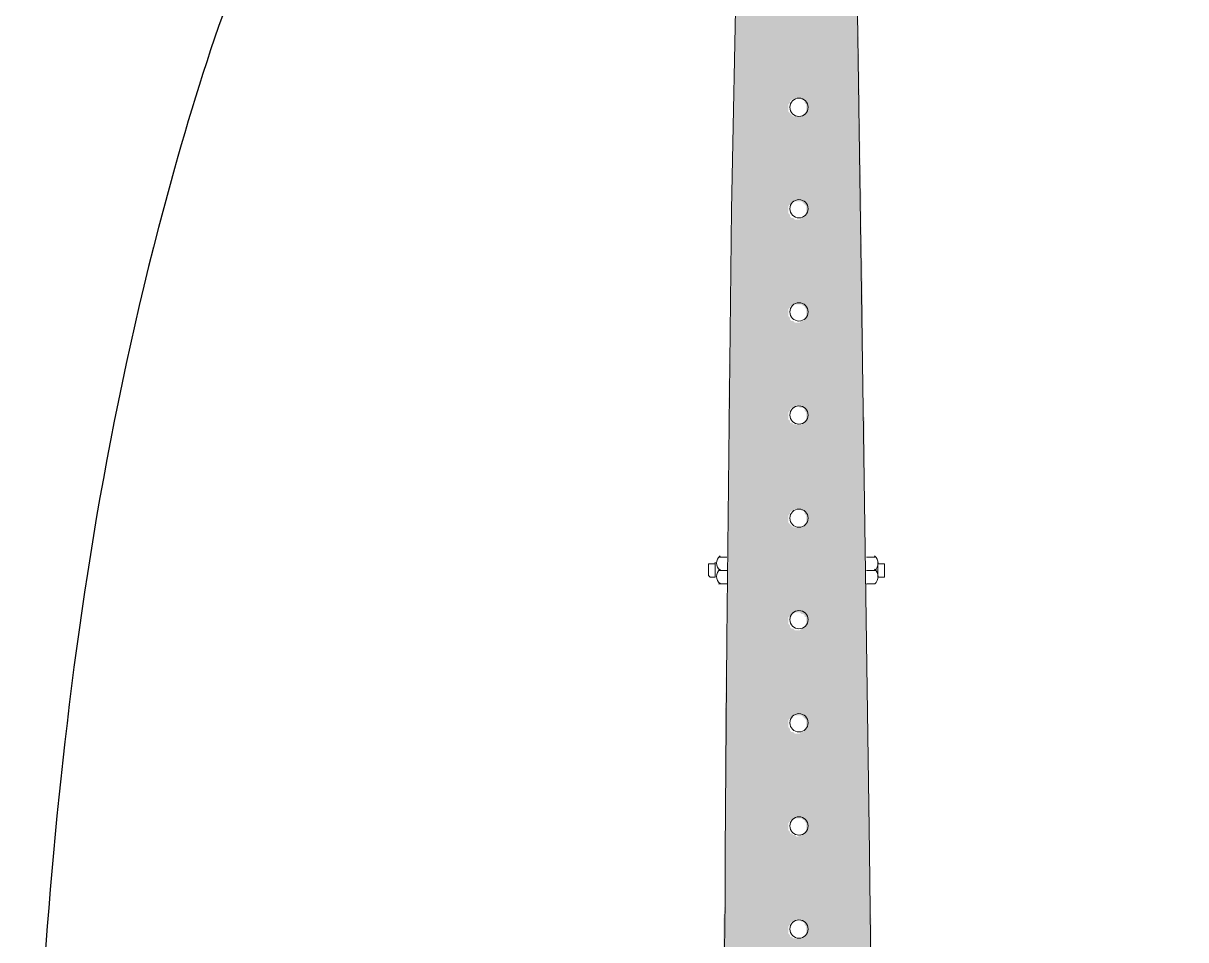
# Model space of a CAD drawing. Header units: millimetres. Extents: x 3949 to 6037, y -1956 to 1273.
# Drawn here: x 4929.85 to 4963.98, y -1450.6 to -1423.71 of the extents above; entities that cross this region are included whole.
import ezdxf

# ---------------------------------------------------------------- set-up
doc = ezdxf.new("R2010")
doc.units = ezdxf.units.MM
doc.layers.add('PADRÃO DE ENTRADA', color=7, linetype='Continuous', lineweight=0)

msp = doc.modelspace()

# ---------------------------------------------------------------- linework, layer by layer
at = {"layer": 'PADRÃO DE ENTRADA', "lineweight": 5}
for points in [[(4950.647, -1429.175), (4950.94, -1414.529), (4954.211, -1414.529), (4954.699, -1448.02)], [(4950.501, -1441.771), (4950.647, -1429.175)], [(4950.159, -1439.574), (4950.013, -1439.574), (4949.964, -1439.574), (4949.964, -1439.916), (4950.013, -1439.965), (4950.159, -1439.965), (4950.159, -1439.525)], [(4950.501, -1439.379), (4950.257, -1439.379)], [(4954.602, -1439.379), (4954.846, -1439.379)], [(4954.943, -1439.574), (4955.139, -1439.574), (4955.139, -1439.916), (4955.139, -1439.965), (4954.943, -1439.965), (4954.943, -1439.525)], [(4950.501, -1439.769), (4950.257, -1439.769)], [(4955.139, -1439.574), (4955.139, -1439.574)], [(4950.501, -1440.16), (4950.257, -1440.16)], [(4950.452, -1448.02), (4950.452, -1449.485), (4950.354, -1457.442), (4950.257, -1474.92)], [(4955.236, -1501.527), (4954.797, -1457.442), (4954.699, -1448.02), (4954.699, -1448.069)]]:
    msp.add_lwpolyline(points, dxfattribs=at)
for points in [[(4954.602, -1439.769), (4954.846, -1439.769, 0.47856), (4954.843, -1439.34)], [(4954.602, -1440.16), (4954.846, -1440.16, 0.47856), (4954.843, -1439.731)]]:
    msp.add_lwpolyline(points, format="xyb", dxfattribs=at)
at = {"layer": 'PADRÃO DE ENTRADA', "color": 7, "lineweight": 5}
msp.add_lwpolyline([(4950.501, -1441.771), (4950.452, -1448.02)], dxfattribs=at)
at = {"layer": 'PADRÃO DE ENTRADA', "lineweight": 5}
for centre in [(4952.624, -1426.173), (4952.624, -1429.151), (4952.624, -1432.178), (4952.624, -1435.205), (4952.624, -1438.231), (4952.624, -1441.209), (4952.624, -1444.236), (4952.624, -1447.263), (4952.624, -1450.29)]:
    msp.add_circle(centre, 0.268, dxfattribs=at)
for centre in [(4950.476, -1439.55), (4950.476, -1439.94)]:
    msp.add_arc(centre, 0.269, 128.8522, 231.1478, dxfattribs=at)
at = {"layer": 'PADRÃO DE ENTRADA', "lineweight": 30}
for points in [[(4982.307, -1424), (4980.084, -1423.512), (4978.843, -1420.239), (4977.676, -1410.321), (4977.165, -1409.883), (4972.86, -1409.154), (4956.004, -1408.862), (4948.479, -1409.717), (4946.015, -1410.394), (4934.291, -1427.966), (4929.85, -1463.008)], [(4982.307, -1424), (4979.097, -1433.889), (4976.473, -1446.653), (4961.315, -1452.556), (4946.104, -1454.344), (4935.032, -1456.803), (4929.85, -1463.008)]]:
    msp.add_spline(points, degree=3, dxfattribs=at)
at = {"layer": 'PADRÃO DE ENTRADA', "color": 8}
for points in [[(4950.745, -1423.414), (4954.406, -1425.904), (4950.696, -1425.904)], [(4954.358, -1423.414), (4950.745, -1423.414), (4954.406, -1425.904)], [(4952.502, -1425.904), (4952.502, -1425.904), (4950.696, -1425.904)], [(4952.502, -1425.904), (4950.696, -1425.904), (4952.551, -1425.904)], [(4952.502, -1425.904), (4950.696, -1425.904), (4952.454, -1425.953)], [(4950.696, -1425.904), (4952.454, -1425.953), (4950.696, -1425.953)], [(4952.6, -1425.904), (4954.406, -1425.904), (4952.649, -1425.904)], [(4954.406, -1425.904), (4952.649, -1425.904), (4954.406, -1425.953)], [(4952.649, -1425.904), (4954.406, -1425.953), (4952.698, -1425.953)], [(4952.405, -1425.953), (4952.405, -1425.953), (4950.696, -1425.953)], [(4952.405, -1425.953), (4950.696, -1425.953), (4952.454, -1425.953)], [(4952.405, -1425.953), (4950.696, -1425.953), (4952.356, -1426.002)], [(4950.696, -1425.953), (4952.356, -1426.002), (4950.696, -1426.002)], [(4952.356, -1426.002), (4950.696, -1426.002), (4952.356, -1426.051)], [(4950.696, -1426.002), (4952.356, -1426.051), (4950.696, -1426.051)], [(4952.356, -1426.051), (4950.696, -1426.051), (4952.307, -1426.1)], [(4950.696, -1426.051), (4952.307, -1426.1), (4950.696, -1426.1)], [(4952.307, -1426.1), (4950.696, -1426.1), (4952.307, -1426.148)], [(4950.696, -1426.1), (4952.307, -1426.148), (4950.696, -1426.148)], [(4952.307, -1426.148), (4950.696, -1426.148), (4952.307, -1426.197)], [(4950.696, -1426.148), (4952.307, -1426.197), (4950.696, -1426.197)], [(4952.307, -1426.197), (4950.696, -1426.197), (4952.307, -1426.246)], [(4950.696, -1426.197), (4952.307, -1426.246), (4950.696, -1426.246)], [(4952.307, -1426.246), (4950.696, -1426.246), (4952.307, -1426.295)], [(4950.696, -1426.246), (4952.307, -1426.295), (4950.696, -1426.295)], [(4952.698, -1425.953), (4954.406, -1425.953), (4952.747, -1425.953)], [(4954.406, -1425.953), (4952.747, -1425.953), (4954.406, -1426.002)], [(4952.747, -1425.953), (4954.406, -1426.002), (4952.795, -1426.002)], [(4954.406, -1426.002), (4952.795, -1426.002), (4954.406, -1426.051)], [(4952.795, -1426.002), (4954.406, -1426.051), (4952.795, -1426.051)], [(4954.406, -1426.051), (4952.795, -1426.051), (4954.406, -1426.1)], [(4952.795, -1426.051), (4954.406, -1426.1), (4952.844, -1426.1)], [(4954.406, -1426.1), (4952.844, -1426.1), (4954.406, -1426.148)], [(4952.844, -1426.1), (4954.406, -1426.148), (4952.844, -1426.148)], [(4954.406, -1426.148), (4952.844, -1426.148), (4954.406, -1426.197)], [(4952.844, -1426.148), (4954.406, -1426.197), (4952.844, -1426.197)], [(4954.406, -1426.197), (4952.844, -1426.197), (4954.406, -1426.246)], [(4952.844, -1426.197), (4954.406, -1426.246), (4952.844, -1426.246)], [(4954.406, -1426.246), (4952.844, -1426.246), (4954.406, -1426.295)], [(4952.844, -1426.246), (4954.406, -1426.295), (4952.844, -1426.295)], [(4950.696, -1426.441), (4954.455, -1428.931), (4950.647, -1428.931)], [(4952.307, -1426.295), (4950.696, -1426.295), (4952.356, -1426.344)], [(4950.696, -1426.295), (4952.356, -1426.344), (4950.696, -1426.344)], [(4950.696, -1426.344), (4952.356, -1426.344), (4952.356, -1426.344)], [(4952.356, -1426.344), (4952.356, -1426.344), (4950.696, -1426.344)], [(4952.356, -1426.344), (4950.696, -1426.344), (4952.405, -1426.392)], [(4950.696, -1426.344), (4952.405, -1426.392), (4950.696, -1426.392)], [(4952.405, -1426.392), (4950.696, -1426.392), (4952.454, -1426.441)], [(4950.696, -1426.392), (4952.454, -1426.441), (4950.696, -1426.441)], [(4952.502, -1426.441), (4952.502, -1426.441), (4950.696, -1426.441)], [(4952.502, -1426.441), (4950.696, -1426.441), (4952.454, -1426.441)], [(4952.551, -1426.441), (4952.551, -1426.441), (4950.696, -1426.441)], [(4952.551, -1426.441), (4950.696, -1426.441), (4952.502, -1426.441)], [(4954.406, -1426.441), (4950.696, -1426.441), (4954.455, -1428.931)], [(4952.649, -1426.441), (4954.406, -1426.441), (4952.6, -1426.441)], [(4952.698, -1426.441), (4954.406, -1426.441), (4952.649, -1426.441)], [(4952.747, -1426.392), (4954.406, -1426.441), (4952.698, -1426.441)], [(4952.795, -1426.344), (4954.406, -1426.392), (4952.747, -1426.392)], [(4954.406, -1426.392), (4952.747, -1426.392), (4954.406, -1426.441)], [(4952.844, -1426.295), (4954.406, -1426.344), (4952.795, -1426.344)], [(4952.795, -1426.344), (4954.406, -1426.344), (4954.406, -1426.344)], [(4954.406, -1426.344), (4954.406, -1426.344), (4952.795, -1426.344)], [(4954.406, -1426.344), (4952.795, -1426.344), (4954.406, -1426.392)], [(4954.406, -1426.295), (4952.844, -1426.295), (4954.406, -1426.344)], [(4952.502, -1428.931), (4952.502, -1428.931), (4950.647, -1428.931)], [(4952.502, -1428.931), (4950.647, -1428.931), (4952.551, -1428.931)], [(4952.454, -1428.931), (4952.454, -1428.931), (4950.647, -1428.931)], [(4952.454, -1428.931), (4950.647, -1428.931), (4952.502, -1428.931)], [(4952.454, -1428.931), (4950.647, -1428.931), (4952.405, -1428.98)], [(4950.647, -1428.931), (4952.405, -1428.98), (4950.647, -1428.98)], [(4952.6, -1428.931), (4954.455, -1428.931), (4952.649, -1428.931)], [(4952.649, -1428.931), (4954.455, -1428.931), (4952.698, -1428.931)], [(4954.455, -1428.931), (4952.698, -1428.931), (4954.455, -1428.98)], [(4952.698, -1428.931), (4954.455, -1428.98), (4952.747, -1428.98)], [(4952.405, -1428.98), (4950.647, -1428.98), (4952.356, -1429.029)], [(4950.647, -1428.98), (4952.356, -1429.029), (4950.647, -1429.029)], [(4950.647, -1429.029), (4952.356, -1429.029), (4952.356, -1429.029)], [(4952.356, -1429.029), (4952.356, -1429.029), (4950.647, -1429.029)], [(4952.356, -1429.029), (4950.647, -1429.029), (4952.307, -1429.078)], [(4950.647, -1429.029), (4952.307, -1429.078), (4950.647, -1429.078)], [(4952.307, -1429.078), (4950.647, -1429.078), (4952.307, -1429.126)], [(4950.647, -1429.078), (4952.307, -1429.126), (4950.647, -1429.126)], [(4952.307, -1429.126), (4950.647, -1429.126), (4952.307, -1429.175)], [(4950.647, -1429.126), (4952.307, -1429.175), (4950.647, -1429.175)], [(4952.307, -1429.175), (4950.647, -1429.175), (4952.307, -1429.224)], [(4950.647, -1429.175), (4952.307, -1429.224), (4950.647, -1429.224)], [(4952.307, -1429.224), (4950.647, -1429.224), (4952.307, -1429.273)], [(4950.647, -1429.224), (4952.307, -1429.273), (4950.647, -1429.273)], [(4952.307, -1429.273), (4950.647, -1429.273), (4952.356, -1429.322)], [(4950.647, -1429.273), (4952.356, -1429.322), (4950.647, -1429.322)], [(4954.455, -1428.98), (4952.747, -1428.98), (4954.455, -1429.029)], [(4952.747, -1428.98), (4954.455, -1429.029), (4952.795, -1429.029)], [(4952.795, -1429.029), (4954.455, -1429.029), (4954.455, -1429.029)], [(4954.455, -1429.029), (4954.455, -1429.029), (4952.795, -1429.029)], [(4954.455, -1429.029), (4952.795, -1429.029), (4954.455, -1429.078)], [(4952.795, -1429.029), (4954.455, -1429.078), (4952.844, -1429.078)], [(4952.844, -1429.273), (4954.455, -1429.322), (4952.795, -1429.322)], [(4954.455, -1429.078), (4952.844, -1429.078), (4954.455, -1429.126)], [(4952.844, -1429.078), (4954.455, -1429.126), (4952.844, -1429.126)], [(4954.455, -1429.126), (4952.844, -1429.126), (4954.455, -1429.175)], [(4952.844, -1429.126), (4954.455, -1429.175), (4952.844, -1429.175)], [(4954.455, -1429.175), (4952.844, -1429.175), (4954.455, -1429.224)], [(4952.844, -1429.175), (4954.455, -1429.224), (4952.844, -1429.224)], [(4954.455, -1429.224), (4952.844, -1429.224), (4954.455, -1429.273)], [(4952.844, -1429.224), (4954.455, -1429.273), (4952.844, -1429.273)], [(4954.455, -1429.273), (4952.844, -1429.273), (4954.455, -1429.322)], [(4950.647, -1429.468), (4954.504, -1431.958), (4950.598, -1431.958)], [(4952.356, -1429.322), (4950.647, -1429.322), (4952.356, -1429.371)], [(4950.647, -1429.322), (4952.356, -1429.371), (4950.647, -1429.371)], [(4952.356, -1429.371), (4950.647, -1429.371), (4952.405, -1429.419)], [(4950.647, -1429.371), (4952.405, -1429.419), (4950.647, -1429.419)], [(4952.454, -1429.419), (4952.454, -1429.419), (4950.647, -1429.419)], [(4952.454, -1429.419), (4950.647, -1429.419), (4952.405, -1429.419)], [(4952.454, -1429.419), (4950.647, -1429.419), (4952.502, -1429.468)], [(4950.647, -1429.419), (4952.502, -1429.468), (4950.647, -1429.468)], [(4952.551, -1429.468), (4952.551, -1429.468), (4950.647, -1429.468)], [(4952.551, -1429.468), (4950.647, -1429.468), (4952.502, -1429.468)], [(4954.455, -1429.468), (4950.647, -1429.468), (4954.504, -1431.958)], [(4952.649, -1429.468), (4954.455, -1429.468), (4952.6, -1429.468)], [(4952.698, -1429.419), (4954.455, -1429.468), (4952.649, -1429.468)], [(4952.747, -1429.419), (4954.455, -1429.419), (4952.698, -1429.419)], [(4954.455, -1429.419), (4952.698, -1429.419), (4954.455, -1429.468)], [(4952.795, -1429.371), (4954.455, -1429.419), (4952.747, -1429.419)], [(4954.455, -1429.322), (4952.795, -1429.322), (4954.455, -1429.371)], [(4952.795, -1429.322), (4954.455, -1429.371), (4952.795, -1429.371)], [(4954.455, -1429.371), (4952.795, -1429.371), (4954.455, -1429.419)], [(4952.502, -1431.958), (4952.502, -1431.958), (4950.598, -1431.958)], [(4952.502, -1431.958), (4950.598, -1431.958), (4952.551, -1431.958)], [(4952.454, -1431.958), (4952.454, -1431.958), (4950.598, -1431.958)], [(4952.454, -1431.958), (4950.598, -1431.958), (4952.502, -1431.958)], [(4952.454, -1431.958), (4950.598, -1431.958), (4952.405, -1432.007)], [(4950.598, -1431.958), (4952.405, -1432.007), (4950.598, -1432.007)], [(4952.356, -1432.007), (4952.356, -1432.007), (4950.598, -1432.007)], [(4952.356, -1432.007), (4950.598, -1432.007), (4952.405, -1432.007)], [(4952.356, -1432.007), (4950.598, -1432.007), (4952.356, -1432.056)], [(4950.598, -1432.007), (4952.356, -1432.056), (4950.598, -1432.056)], [(4952.6, -1431.958), (4954.504, -1431.958), (4952.649, -1431.958)], [(4952.649, -1431.958), (4954.504, -1431.958), (4952.698, -1431.958)], [(4954.504, -1431.958), (4952.698, -1431.958), (4954.504, -1432.007)], [(4952.698, -1431.958), (4954.504, -1432.007), (4952.747, -1432.007)], [(4952.747, -1432.007), (4954.504, -1432.007), (4952.795, -1432.007)], [(4954.504, -1432.007), (4952.795, -1432.007), (4954.504, -1432.056)], [(4952.795, -1432.007), (4954.504, -1432.056), (4952.795, -1432.056)], [(4952.356, -1432.056), (4950.598, -1432.056), (4952.307, -1432.104)], [(4950.598, -1432.056), (4952.307, -1432.104), (4950.598, -1432.104)], [(4952.307, -1432.104), (4950.598, -1432.104), (4952.307, -1432.153)], [(4950.598, -1432.104), (4952.307, -1432.153), (4950.598, -1432.153)], [(4952.307, -1432.153), (4950.598, -1432.153), (4952.307, -1432.202)], [(4950.598, -1432.153), (4952.307, -1432.202), (4950.598, -1432.202)], [(4952.307, -1432.202), (4950.598, -1432.202), (4952.307, -1432.251)], [(4950.598, -1432.202), (4952.307, -1432.251), (4950.598, -1432.251)], [(4952.307, -1432.251), (4950.598, -1432.251), (4952.307, -1432.3)], [(4950.598, -1432.251), (4952.307, -1432.3), (4950.598, -1432.3)], [(4952.307, -1432.3), (4950.598, -1432.3), (4952.356, -1432.349)], [(4950.598, -1432.3), (4952.356, -1432.349), (4950.598, -1432.349)], [(4952.356, -1432.349), (4950.598, -1432.349), (4952.356, -1432.397)], [(4950.598, -1432.349), (4952.356, -1432.397), (4950.598, -1432.397)], [(4954.504, -1432.056), (4952.795, -1432.056), (4954.504, -1432.104)], [(4952.795, -1432.056), (4954.504, -1432.104), (4952.844, -1432.104)], [(4952.844, -1432.3), (4954.504, -1432.349), (4952.795, -1432.349)], [(4954.504, -1432.349), (4952.795, -1432.349), (4954.504, -1432.397)], [(4952.795, -1432.349), (4954.504, -1432.397), (4952.795, -1432.397)], [(4954.504, -1432.104), (4952.844, -1432.104), (4954.504, -1432.153)], [(4952.844, -1432.104), (4954.504, -1432.153), (4952.844, -1432.153)], [(4954.504, -1432.153), (4952.844, -1432.153), (4954.504, -1432.202)], [(4952.844, -1432.153), (4954.504, -1432.202), (4952.844, -1432.202)], [(4954.504, -1432.202), (4952.844, -1432.202), (4954.504, -1432.251)], [(4952.844, -1432.202), (4954.504, -1432.251), (4952.844, -1432.251)], [(4954.504, -1432.251), (4952.844, -1432.251), (4954.504, -1432.3)], [(4952.844, -1432.251), (4954.504, -1432.3), (4952.844, -1432.3)], [(4954.504, -1432.3), (4952.844, -1432.3), (4954.504, -1432.349)], [(4950.598, -1432.495), (4954.504, -1434.936), (4950.55, -1434.936)], [(4952.356, -1432.397), (4950.598, -1432.397), (4952.405, -1432.446)], [(4950.598, -1432.397), (4952.405, -1432.446), (4950.598, -1432.446)], [(4952.454, -1432.446), (4952.454, -1432.446), (4950.598, -1432.446)], [(4952.454, -1432.446), (4950.598, -1432.446), (4952.405, -1432.446)], [(4952.454, -1432.446), (4950.598, -1432.446), (4952.502, -1432.495)], [(4950.598, -1432.446), (4952.502, -1432.495), (4950.598, -1432.495)], [(4952.551, -1432.495), (4952.551, -1432.495), (4950.598, -1432.495)], [(4952.551, -1432.495), (4950.598, -1432.495), (4952.502, -1432.495)], [(4954.504, -1432.495), (4950.598, -1432.495), (4954.504, -1434.936)], [(4952.649, -1432.495), (4954.504, -1432.495), (4952.6, -1432.495)], [(4952.698, -1432.446), (4954.504, -1432.495), (4952.649, -1432.495)], [(4952.747, -1432.446), (4954.504, -1432.446), (4952.698, -1432.446)], [(4954.504, -1432.446), (4952.698, -1432.446), (4954.504, -1432.495)], [(4952.795, -1432.397), (4954.504, -1432.446), (4952.747, -1432.446)], [(4954.504, -1432.397), (4952.795, -1432.397), (4954.504, -1432.446)], [(4952.551, -1434.936), (4950.55, -1434.936), (4952.502, -1434.985)], [(4950.55, -1434.936), (4952.502, -1434.985), (4950.55, -1434.985)], [(4952.454, -1434.985), (4952.454, -1434.985), (4950.55, -1434.985)], [(4952.454, -1434.985), (4950.55, -1434.985), (4952.502, -1434.985)], [(4952.405, -1434.985), (4952.405, -1434.985), (4950.55, -1434.985)], [(4952.405, -1434.985), (4950.55, -1434.985), (4952.454, -1434.985)], [(4952.405, -1434.985), (4950.55, -1434.985), (4952.356, -1435.034)], [(4950.55, -1434.985), (4952.356, -1435.034), (4950.55, -1435.034)], [(4952.356, -1435.034), (4950.55, -1435.034), (4952.356, -1435.083)], [(4950.55, -1435.034), (4952.356, -1435.083), (4950.55, -1435.083)], [(4952.356, -1435.083), (4950.55, -1435.083), (4952.307, -1435.131)], [(4950.55, -1435.083), (4952.307, -1435.131), (4950.55, -1435.131)], [(4954.504, -1434.936), (4952.6, -1434.936), (4954.504, -1434.985)], [(4952.6, -1434.936), (4954.504, -1434.985), (4952.649, -1434.985)], [(4952.649, -1434.985), (4954.504, -1434.985), (4952.698, -1434.985)], [(4952.698, -1434.985), (4954.504, -1434.985), (4952.747, -1434.985)], [(4954.504, -1434.985), (4952.747, -1434.985), (4954.504, -1435.034)], [(4952.747, -1434.985), (4954.504, -1435.034), (4952.795, -1435.034)], [(4954.504, -1435.034), (4952.795, -1435.034), (4954.504, -1435.083)], [(4952.795, -1435.034), (4954.504, -1435.083), (4952.795, -1435.083)], [(4954.504, -1435.083), (4952.795, -1435.083), (4954.504, -1435.131)], [(4952.795, -1435.083), (4954.504, -1435.131), (4952.844, -1435.131)], [(4952.307, -1435.131), (4950.55, -1435.131), (4952.307, -1435.18)], [(4950.55, -1435.131), (4952.307, -1435.18), (4950.55, -1435.18)], [(4952.307, -1435.18), (4950.55, -1435.18), (4952.307, -1435.229)], [(4950.55, -1435.18), (4952.307, -1435.229), (4950.55, -1435.229)], [(4952.307, -1435.229), (4950.55, -1435.229), (4952.307, -1435.278)], [(4950.55, -1435.229), (4952.307, -1435.278), (4950.55, -1435.278)], [(4952.307, -1435.278), (4950.55, -1435.278), (4952.307, -1435.327)], [(4950.55, -1435.278), (4952.307, -1435.327), (4950.55, -1435.327)], [(4952.307, -1435.327), (4950.55, -1435.327), (4952.356, -1435.375)], [(4950.55, -1435.327), (4952.356, -1435.375), (4950.55, -1435.375)], [(4952.356, -1435.375), (4950.55, -1435.375), (4952.356, -1435.424)], [(4950.55, -1435.375), (4952.356, -1435.424), (4950.55, -1435.424)], [(4952.405, -1435.424), (4952.405, -1435.424), (4950.55, -1435.424)], [(4952.405, -1435.424), (4950.55, -1435.424), (4952.356, -1435.424)], [(4952.405, -1435.424), (4950.55, -1435.424), (4952.454, -1435.473)], [(4950.55, -1435.424), (4952.454, -1435.473), (4950.55, -1435.473)], [(4952.747, -1435.424), (4954.553, -1435.473), (4952.698, -1435.473)], [(4952.795, -1435.424), (4954.553, -1435.424), (4952.747, -1435.424)], [(4954.553, -1435.424), (4952.747, -1435.424), (4954.553, -1435.473)], [(4952.844, -1435.327), (4954.553, -1435.375), (4952.795, -1435.375)], [(4954.553, -1435.375), (4952.795, -1435.375), (4954.553, -1435.424)], [(4952.795, -1435.375), (4954.553, -1435.424), (4952.795, -1435.424)], [(4954.504, -1435.131), (4952.844, -1435.131), (4954.504, -1435.18)], [(4952.844, -1435.131), (4954.504, -1435.18), (4952.844, -1435.18)], [(4954.504, -1435.18), (4952.844, -1435.18), (4954.504, -1435.229)], [(4952.844, -1435.18), (4954.504, -1435.229), (4952.844, -1435.229)], [(4954.504, -1435.229), (4952.844, -1435.229), (4954.553, -1435.278)], [(4952.844, -1435.229), (4954.553, -1435.278), (4952.844, -1435.278)], [(4954.553, -1435.278), (4952.844, -1435.278), (4954.553, -1435.327)], [(4952.844, -1435.278), (4954.553, -1435.327), (4952.844, -1435.327)], [(4954.553, -1435.327), (4952.844, -1435.327), (4954.553, -1435.375)], [(4952.502, -1435.473), (4952.502, -1435.473), (4950.55, -1435.473)], [(4952.502, -1435.473), (4950.55, -1435.473), (4952.454, -1435.473)], [(4952.551, -1435.473), (4952.551, -1435.473), (4950.55, -1435.473)], [(4952.551, -1435.473), (4950.55, -1435.473), (4952.502, -1435.473)], [(4954.553, -1435.473), (4950.55, -1435.473), (4954.553, -1437.963)], [(4950.55, -1435.473), (4954.553, -1437.963), (4950.55, -1437.963)], [(4952.649, -1435.473), (4954.553, -1435.473), (4952.6, -1435.473)], [(4952.698, -1435.473), (4954.553, -1435.473), (4952.649, -1435.473)], [(4952.502, -1437.963), (4952.502, -1437.963), (4950.55, -1437.963)], [(4952.502, -1437.963), (4950.55, -1437.963), (4952.551, -1437.963)], [(4952.502, -1437.963), (4950.55, -1437.963), (4952.454, -1438.012)], [(4950.55, -1437.963), (4952.454, -1438.012), (4950.55, -1438.012)], [(4952.405, -1438.012), (4952.405, -1438.012), (4950.55, -1438.012)], [(4952.405, -1438.012), (4950.55, -1438.012), (4952.454, -1438.012)], [(4952.405, -1438.012), (4950.55, -1438.012), (4952.356, -1438.061)], [(4950.55, -1438.012), (4952.356, -1438.061), (4950.55, -1438.061)], [(4952.356, -1438.061), (4950.55, -1438.061), (4952.356, -1438.109)], [(4950.55, -1438.061), (4952.356, -1438.109), (4950.55, -1438.109)], [(4952.356, -1438.109), (4950.55, -1438.109), (4952.307, -1438.158)], [(4950.55, -1438.109), (4952.307, -1438.158), (4950.55, -1438.158)], [(4952.307, -1438.158), (4950.55, -1438.158), (4952.307, -1438.207)], [(4950.55, -1438.158), (4952.307, -1438.207), (4950.55, -1438.207)], [(4952.6, -1437.963), (4954.553, -1437.963), (4952.649, -1437.963)], [(4954.553, -1437.963), (4952.649, -1437.963), (4954.553, -1438.012)], [(4952.649, -1437.963), (4954.553, -1438.012), (4952.698, -1438.012)], [(4952.698, -1438.012), (4954.553, -1438.012), (4952.747, -1438.012)], [(4954.553, -1438.012), (4952.747, -1438.012), (4954.553, -1438.061)], [(4952.747, -1438.012), (4954.553, -1438.061), (4952.795, -1438.061)], [(4954.553, -1438.061), (4952.795, -1438.061), (4954.553, -1438.109)], [(4952.795, -1438.061), (4954.553, -1438.109), (4952.795, -1438.109)], [(4954.553, -1438.109), (4952.795, -1438.109), (4954.553, -1438.158)], [(4952.795, -1438.109), (4954.553, -1438.158), (4952.844, -1438.158)], [(4954.553, -1438.158), (4952.844, -1438.158), (4954.553, -1438.207)], [(4952.844, -1438.158), (4954.553, -1438.207), (4952.844, -1438.207)], [(4950.55, -1438.5), (4954.602, -1440.99), (4950.501, -1440.99)], [(4952.307, -1438.207), (4950.55, -1438.207), (4952.307, -1438.256)], [(4950.55, -1438.207), (4952.307, -1438.256), (4950.55, -1438.256)], [(4952.307, -1438.256), (4950.55, -1438.256), (4952.307, -1438.305)], [(4950.55, -1438.256), (4952.307, -1438.305), (4950.55, -1438.305)], [(4952.307, -1438.305), (4950.55, -1438.305), (4952.307, -1438.354)], [(4950.55, -1438.305), (4952.307, -1438.354), (4950.55, -1438.354)], [(4952.307, -1438.354), (4950.55, -1438.354), (4952.356, -1438.402)], [(4950.55, -1438.354), (4952.356, -1438.402), (4950.55, -1438.402)], [(4950.55, -1438.402), (4952.356, -1438.402), (4952.356, -1438.402)], [(4952.356, -1438.402), (4952.356, -1438.402), (4950.55, -1438.402)], [(4952.356, -1438.402), (4950.55, -1438.402), (4952.405, -1438.451)], [(4950.55, -1438.402), (4952.405, -1438.451), (4950.55, -1438.451)], [(4952.405, -1438.451), (4950.55, -1438.451), (4952.454, -1438.5)], [(4950.55, -1438.451), (4952.454, -1438.5), (4950.55, -1438.5)], [(4952.502, -1438.5), (4952.502, -1438.5), (4950.55, -1438.5)], [(4952.502, -1438.5), (4950.55, -1438.5), (4952.454, -1438.5)], [(4952.551, -1438.5), (4952.551, -1438.5), (4950.55, -1438.5)], [(4952.551, -1438.5), (4950.55, -1438.5), (4952.502, -1438.5)], [(4954.553, -1438.5), (4950.55, -1438.5), (4954.602, -1440.99)], [(4952.649, -1438.5), (4954.553, -1438.5), (4952.6, -1438.5)], [(4952.698, -1438.5), (4954.553, -1438.5), (4952.649, -1438.5)], [(4952.747, -1438.451), (4954.553, -1438.5), (4952.698, -1438.5)], [(4952.795, -1438.402), (4954.553, -1438.451), (4952.747, -1438.451)], [(4954.553, -1438.451), (4952.747, -1438.451), (4954.553, -1438.5)], [(4952.844, -1438.354), (4954.553, -1438.402), (4952.795, -1438.402)], [(4952.795, -1438.402), (4954.553, -1438.402), (4954.553, -1438.402)], [(4954.553, -1438.402), (4954.553, -1438.402), (4952.795, -1438.402)], [(4954.553, -1438.402), (4952.795, -1438.402), (4954.553, -1438.451)], [(4954.553, -1438.207), (4952.844, -1438.207), (4954.553, -1438.256)], [(4952.844, -1438.207), (4954.553, -1438.256), (4952.844, -1438.256)], [(4954.553, -1438.256), (4952.844, -1438.256), (4954.553, -1438.305)], [(4952.844, -1438.256), (4954.553, -1438.305), (4952.844, -1438.305)], [(4954.553, -1438.305), (4952.844, -1438.305), (4954.553, -1438.354)], [(4952.844, -1438.305), (4954.553, -1438.354), (4952.844, -1438.354)], [(4954.553, -1438.354), (4952.844, -1438.354), (4954.553, -1438.402)], [(4952.502, -1440.99), (4952.502, -1440.99), (4950.501, -1440.99)], [(4952.502, -1440.99), (4950.501, -1440.99), (4952.551, -1440.99)], [(4952.502, -1440.99), (4950.501, -1440.99), (4952.454, -1441.039)], [(4950.501, -1440.99), (4952.454, -1441.039), (4950.501, -1441.039)], [(4952.405, -1441.039), (4952.405, -1441.039), (4950.501, -1441.039)], [(4952.405, -1441.039), (4950.501, -1441.039), (4952.454, -1441.039)], [(4952.405, -1441.039), (4950.501, -1441.039), (4952.356, -1441.087)], [(4950.501, -1441.039), (4952.356, -1441.087), (4950.501, -1441.087)], [(4952.356, -1441.087), (4950.501, -1441.087), (4952.356, -1441.136)], [(4950.501, -1441.087), (4952.356, -1441.136), (4950.501, -1441.136)], [(4952.307, -1441.136), (4952.307, -1441.136), (4950.501, -1441.136)], [(4952.307, -1441.136), (4950.501, -1441.136), (4952.356, -1441.136)], [(4952.307, -1441.136), (4950.501, -1441.136), (4952.307, -1441.185)], [(4950.501, -1441.136), (4952.307, -1441.185), (4950.501, -1441.185)], [(4952.307, -1441.185), (4950.501, -1441.185), (4952.307, -1441.234)], [(4950.501, -1441.185), (4952.307, -1441.234), (4950.501, -1441.234)], [(4952.307, -1441.234), (4950.501, -1441.234), (4952.307, -1441.332)], [(4950.501, -1441.234), (4952.307, -1441.332), (4950.501, -1441.332)], [(4952.6, -1440.99), (4954.602, -1440.99), (4952.649, -1440.99)], [(4954.602, -1440.99), (4952.649, -1440.99), (4954.602, -1441.039)], [(4952.649, -1440.99), (4954.602, -1441.039), (4952.698, -1441.039)], [(4952.698, -1441.039), (4954.602, -1441.039), (4952.747, -1441.039)], [(4954.602, -1441.039), (4952.747, -1441.039), (4954.602, -1441.087)], [(4952.747, -1441.039), (4954.602, -1441.087), (4952.795, -1441.087)], [(4954.602, -1441.087), (4952.795, -1441.087), (4954.602, -1441.136)], [(4952.795, -1441.087), (4954.602, -1441.136), (4952.795, -1441.136)], [(4952.795, -1441.136), (4954.602, -1441.136), (4952.844, -1441.136)], [(4954.602, -1441.136), (4952.844, -1441.136), (4954.602, -1441.185)], [(4952.844, -1441.136), (4954.602, -1441.185), (4952.844, -1441.185)], [(4954.602, -1441.185), (4952.844, -1441.185), (4954.602, -1441.234)], [(4952.844, -1441.185), (4954.602, -1441.234), (4952.844, -1441.234)], [(4954.602, -1441.234), (4952.844, -1441.234), (4954.602, -1441.332)], [(4952.844, -1441.234), (4954.602, -1441.332), (4952.844, -1441.332)], [(4950.501, -1441.332), (4952.307, -1441.332), (4952.307, -1441.332)], [(4952.307, -1441.332), (4952.307, -1441.332), (4950.501, -1441.332)], [(4952.307, -1441.332), (4950.501, -1441.332), (4952.356, -1441.38)], [(4950.501, -1441.332), (4952.356, -1441.38), (4950.501, -1441.38)], [(4952.356, -1441.38), (4950.501, -1441.38), (4952.356, -1441.429)], [(4950.501, -1441.38), (4952.356, -1441.429), (4950.501, -1441.429)], [(4952.356, -1441.429), (4950.501, -1441.429), (4952.405, -1441.478)], [(4950.501, -1441.429), (4952.405, -1441.478), (4950.501, -1441.478)], [(4952.454, -1441.478), (4952.454, -1441.478), (4950.501, -1441.478)], [(4952.454, -1441.478), (4950.501, -1441.478), (4952.405, -1441.478)], [(4952.454, -1441.478), (4950.501, -1441.478), (4952.502, -1441.527)], [(4950.501, -1441.478), (4952.502, -1441.527), (4950.501, -1441.527)], [(4952.551, -1441.527), (4952.551, -1441.527), (4950.501, -1441.527)], [(4952.551, -1441.527), (4950.501, -1441.527), (4952.502, -1441.527)], [(4954.602, -1441.527), (4950.501, -1441.527), (4954.602, -1441.771)], [(4950.501, -1441.527), (4954.602, -1441.771), (4950.501, -1441.771)], [(4952.649, -1441.527), (4954.602, -1441.527), (4952.6, -1441.527)], [(4952.698, -1441.478), (4954.602, -1441.527), (4952.649, -1441.527)], [(4952.747, -1441.478), (4954.602, -1441.478), (4952.698, -1441.478)], [(4954.602, -1441.478), (4952.698, -1441.478), (4954.602, -1441.527)], [(4952.795, -1441.429), (4954.602, -1441.478), (4952.747, -1441.478)], [(4952.844, -1441.332), (4954.602, -1441.38), (4952.795, -1441.38)], [(4954.602, -1441.38), (4952.795, -1441.38), (4954.602, -1441.429)], [(4952.795, -1441.38), (4954.602, -1441.429), (4952.795, -1441.429)], [(4954.602, -1441.429), (4952.795, -1441.429), (4954.602, -1441.478)], [(4952.844, -1441.332), (4954.602, -1441.332), (4954.602, -1441.332)], [(4954.602, -1441.332), (4954.602, -1441.332), (4952.844, -1441.332)], [(4954.602, -1441.332), (4952.844, -1441.332), (4954.602, -1441.38)], [(4950.501, -1441.771), (4954.651, -1444.017), (4950.452, -1444.017)], [(4954.602, -1441.771), (4950.501, -1441.771), (4954.651, -1444.017)], [(4952.502, -1444.017), (4952.502, -1444.017), (4950.452, -1444.017)], [(4952.502, -1444.017), (4950.452, -1444.017), (4952.551, -1444.017)], [(4952.454, -1444.017), (4952.454, -1444.017), (4950.452, -1444.017)], [(4952.454, -1444.017), (4950.452, -1444.017), (4952.502, -1444.017)], [(4952.454, -1444.017), (4950.452, -1444.017), (4952.405, -1444.066)], [(4950.452, -1444.017), (4952.405, -1444.066), (4950.452, -1444.066)], [(4952.405, -1444.066), (4950.452, -1444.066), (4952.356, -1444.114)], [(4950.452, -1444.066), (4952.356, -1444.114), (4950.452, -1444.114)], [(4950.452, -1444.114), (4952.356, -1444.114), (4952.356, -1444.114)], [(4952.356, -1444.114), (4952.356, -1444.114), (4950.452, -1444.114)], [(4952.356, -1444.114), (4950.452, -1444.114), (4952.307, -1444.163)], [(4950.452, -1444.114), (4952.307, -1444.163), (4950.452, -1444.163)], [(4952.307, -1444.163), (4950.452, -1444.163), (4952.307, -1444.212)], [(4950.452, -1444.163), (4952.307, -1444.212), (4950.452, -1444.212)], [(4952.307, -1444.212), (4950.452, -1444.212), (4952.307, -1444.261)], [(4950.452, -1444.212), (4952.307, -1444.261), (4950.452, -1444.261)], [(4952.307, -1444.261), (4950.452, -1444.261), (4952.307, -1444.31)], [(4950.452, -1444.261), (4952.307, -1444.31), (4950.452, -1444.31)], [(4952.307, -1444.31), (4950.452, -1444.31), (4952.307, -1444.358)], [(4950.452, -1444.31), (4952.307, -1444.358), (4950.452, -1444.358)], [(4952.6, -1444.017), (4954.651, -1444.017), (4952.649, -1444.017)], [(4952.649, -1444.017), (4954.651, -1444.017), (4952.698, -1444.017)], [(4954.651, -1444.017), (4952.698, -1444.017), (4954.651, -1444.066)], [(4952.698, -1444.017), (4954.651, -1444.066), (4952.747, -1444.066)], [(4954.651, -1444.066), (4952.747, -1444.066), (4954.651, -1444.114)], [(4952.747, -1444.066), (4954.651, -1444.114), (4952.795, -1444.114)], [(4952.795, -1444.114), (4954.651, -1444.114), (4954.651, -1444.114)], [(4954.651, -1444.114), (4954.651, -1444.114), (4952.795, -1444.114)], [(4954.651, -1444.114), (4952.795, -1444.114), (4954.651, -1444.163)], [(4952.795, -1444.114), (4954.651, -1444.163), (4952.844, -1444.163)], [(4954.651, -1444.163), (4952.844, -1444.163), (4954.651, -1444.212)], [(4952.844, -1444.163), (4954.651, -1444.212), (4952.844, -1444.212)], [(4954.651, -1444.212), (4952.844, -1444.212), (4954.651, -1444.261)], [(4952.844, -1444.212), (4954.651, -1444.261), (4952.844, -1444.261)], [(4954.651, -1444.261), (4952.844, -1444.261), (4954.651, -1444.31)], [(4952.844, -1444.261), (4954.651, -1444.31), (4952.844, -1444.31)], [(4954.651, -1444.31), (4952.844, -1444.31), (4954.651, -1444.358)], [(4952.844, -1444.31), (4954.651, -1444.358), (4952.844, -1444.358)], [(4952.307, -1444.358), (4950.452, -1444.358), (4952.356, -1444.407)], [(4950.452, -1444.358), (4952.356, -1444.407), (4950.452, -1444.407)], [(4952.356, -1444.407), (4950.452, -1444.407), (4952.356, -1444.456)], [(4950.452, -1444.407), (4952.356, -1444.456), (4950.452, -1444.456)], [(4952.356, -1444.456), (4950.452, -1444.456), (4952.405, -1444.505)], [(4950.452, -1444.456), (4952.405, -1444.505), (4950.452, -1444.505)], [(4952.454, -1444.505), (4952.454, -1444.505), (4950.452, -1444.505)], [(4952.454, -1444.505), (4950.452, -1444.505), (4952.405, -1444.505)], [(4952.454, -1444.505), (4950.452, -1444.505), (4952.502, -1444.554)], [(4950.452, -1444.505), (4952.502, -1444.554), (4950.452, -1444.554)], [(4952.551, -1444.554), (4952.551, -1444.554), (4950.452, -1444.554)], [(4952.551, -1444.554), (4950.452, -1444.554), (4952.502, -1444.554)], [(4954.651, -1444.554), (4950.452, -1444.554), (4954.699, -1447.044)], [(4950.452, -1444.554), (4954.699, -1447.044), (4950.452, -1447.044)], [(4952.649, -1444.554), (4954.651, -1444.554), (4952.6, -1444.554)], [(4952.698, -1444.505), (4954.651, -1444.554), (4952.649, -1444.554)], [(4952.747, -1444.505), (4954.651, -1444.505), (4952.698, -1444.505)], [(4954.651, -1444.505), (4952.698, -1444.505), (4954.651, -1444.554)], [(4952.795, -1444.456), (4954.651, -1444.505), (4952.747, -1444.505)], [(4952.844, -1444.358), (4954.651, -1444.407), (4952.795, -1444.407)], [(4954.651, -1444.407), (4952.795, -1444.407), (4954.651, -1444.456)], [(4952.795, -1444.407), (4954.651, -1444.456), (4952.795, -1444.456)], [(4954.651, -1444.456), (4952.795, -1444.456), (4954.651, -1444.505)], [(4954.651, -1444.358), (4952.844, -1444.358), (4954.651, -1444.407)], [(4952.502, -1447.044), (4952.502, -1447.044), (4950.452, -1447.044)], [(4952.502, -1447.044), (4950.452, -1447.044), (4952.551, -1447.044)], [(4952.454, -1447.044), (4952.454, -1447.044), (4950.452, -1447.044)], [(4952.454, -1447.044), (4950.452, -1447.044), (4952.502, -1447.044)], [(4952.454, -1447.044), (4950.452, -1447.044), (4952.405, -1447.092)], [(4950.452, -1447.044), (4952.405, -1447.092), (4950.452, -1447.092)], [(4952.6, -1447.044), (4954.699, -1447.044), (4952.649, -1447.044)], [(4952.649, -1447.044), (4954.699, -1447.044), (4952.698, -1447.044)], [(4954.699, -1447.044), (4952.698, -1447.044), (4954.699, -1447.092)], [(4952.698, -1447.044), (4954.699, -1447.092), (4952.747, -1447.092)], [(4952.356, -1447.092), (4952.356, -1447.092), (4950.452, -1447.092)], [(4952.356, -1447.092), (4950.452, -1447.092), (4952.405, -1447.092)], [(4952.356, -1447.092), (4950.452, -1447.092), (4952.356, -1447.141)], [(4950.452, -1447.092), (4952.356, -1447.141), (4950.452, -1447.141)], [(4952.356, -1447.141), (4950.452, -1447.141), (4952.307, -1447.19)], [(4950.452, -1447.141), (4952.307, -1447.19), (4950.452, -1447.19)], [(4952.307, -1447.19), (4950.452, -1447.19), (4952.307, -1447.239)], [(4950.452, -1447.19), (4952.307, -1447.239), (4950.452, -1447.239)], [(4952.307, -1447.239), (4950.452, -1447.239), (4952.307, -1447.288)], [(4950.452, -1447.239), (4952.307, -1447.288), (4950.452, -1447.288)], [(4952.307, -1447.288), (4950.452, -1447.288), (4952.307, -1447.336)], [(4950.452, -1447.288), (4952.307, -1447.336), (4950.452, -1447.336)], [(4952.307, -1447.336), (4950.452, -1447.336), (4952.307, -1447.385)], [(4950.452, -1447.336), (4952.307, -1447.385), (4950.452, -1447.385)], [(4952.307, -1447.385), (4950.452, -1447.385), (4952.356, -1447.434)], [(4950.452, -1447.385), (4952.356, -1447.434), (4950.452, -1447.434)], [(4952.747, -1447.092), (4954.699, -1447.092), (4952.795, -1447.092)], [(4954.699, -1447.092), (4952.795, -1447.092), (4954.699, -1447.141)], [(4952.795, -1447.092), (4954.699, -1447.141), (4952.795, -1447.141)], [(4954.699, -1447.141), (4952.795, -1447.141), (4954.699, -1447.19)], [(4952.795, -1447.141), (4954.699, -1447.19), (4952.844, -1447.19)], [(4952.844, -1447.385), (4954.699, -1447.434), (4952.795, -1447.434)], [(4954.699, -1447.19), (4952.844, -1447.19), (4954.699, -1447.239)], [(4952.844, -1447.19), (4954.699, -1447.239), (4952.844, -1447.239)], [(4954.699, -1447.239), (4952.844, -1447.239), (4954.699, -1447.288)], [(4952.844, -1447.239), (4954.699, -1447.288), (4952.844, -1447.288)], [(4954.699, -1447.288), (4952.844, -1447.288), (4954.699, -1447.336)], [(4952.844, -1447.288), (4954.699, -1447.336), (4952.844, -1447.336)], [(4954.699, -1447.336), (4952.844, -1447.336), (4954.699, -1447.385)], [(4952.844, -1447.336), (4954.699, -1447.385), (4952.844, -1447.385)], [(4954.699, -1447.385), (4952.844, -1447.385), (4954.699, -1447.434)], [(4952.356, -1447.434), (4950.452, -1447.434), (4952.356, -1447.483)], [(4950.452, -1447.434), (4952.356, -1447.483), (4950.452, -1447.483)], [(4952.405, -1447.483), (4952.405, -1447.483), (4950.452, -1447.483)], [(4952.405, -1447.483), (4950.452, -1447.483), (4952.356, -1447.483)], [(4952.405, -1447.483), (4950.452, -1447.483), (4952.454, -1447.532)], [(4950.452, -1447.483), (4952.454, -1447.532), (4950.452, -1447.532)], [(4952.502, -1447.532), (4952.502, -1447.532), (4950.452, -1447.532)], [(4952.502, -1447.532), (4950.452, -1447.532), (4952.454, -1447.532)], [(4952.502, -1447.532), (4950.452, -1447.532), (4952.551, -1447.581)], [(4950.452, -1447.532), (4952.551, -1447.581), (4950.452, -1447.581)], [(4954.699, -1447.581), (4950.452, -1447.581), (4954.699, -1448.02)], [(4950.452, -1447.581), (4954.699, -1448.02), (4950.452, -1448.02)], [(4952.649, -1447.532), (4954.699, -1447.581), (4952.6, -1447.581)], [(4952.698, -1447.532), (4954.699, -1447.532), (4952.649, -1447.532)], [(4954.699, -1447.532), (4952.649, -1447.532), (4954.699, -1447.581)], [(4952.747, -1447.483), (4954.699, -1447.532), (4952.698, -1447.532)], [(4952.795, -1447.483), (4954.699, -1447.483), (4952.747, -1447.483)], [(4954.699, -1447.483), (4952.747, -1447.483), (4954.699, -1447.532)], [(4954.699, -1447.434), (4952.795, -1447.434), (4954.699, -1447.483)], [(4952.795, -1447.434), (4954.699, -1447.483), (4952.795, -1447.483)], [(4950.452, -1448.02), (4954.699, -1448.02), (4954.699, -1448.02)], [(4954.699, -1448.02), (4950.452, -1448.02), (4954.699, -1449.485)], [(4950.452, -1448.02), (4954.699, -1449.485), (4950.452, -1449.485)], [(4950.452, -1449.485), (4954.748, -1450.022), (4950.403, -1450.022)], [(4954.699, -1449.485), (4950.452, -1449.485), (4954.748, -1450.022)], [(4952.502, -1450.022), (4952.502, -1450.022), (4950.403, -1450.022)], [(4952.502, -1450.022), (4950.403, -1450.022), (4952.551, -1450.022)], [(4952.502, -1450.022), (4950.403, -1450.022), (4952.454, -1450.07)], [(4950.403, -1450.022), (4952.454, -1450.07), (4950.403, -1450.07)], [(4952.405, -1450.07), (4952.405, -1450.07), (4950.403, -1450.07)], [(4952.405, -1450.07), (4950.403, -1450.07), (4952.454, -1450.07)], [(4952.405, -1450.07), (4950.403, -1450.07), (4952.356, -1450.119)], [(4950.403, -1450.07), (4952.356, -1450.119), (4950.403, -1450.119)], [(4952.356, -1450.119), (4950.403, -1450.119), (4952.356, -1450.168)], [(4950.403, -1450.119), (4952.356, -1450.168), (4950.403, -1450.168)], [(4952.6, -1450.022), (4954.748, -1450.022), (4952.649, -1450.022)], [(4954.748, -1450.022), (4952.649, -1450.022), (4954.748, -1450.07)], [(4952.649, -1450.022), (4954.748, -1450.07), (4952.698, -1450.07)], [(4952.698, -1450.07), (4954.748, -1450.07), (4952.747, -1450.07)], [(4954.748, -1450.07), (4952.747, -1450.07), (4954.748, -1450.119)], [(4952.747, -1450.07), (4954.748, -1450.119), (4952.795, -1450.119)], [(4954.748, -1450.119), (4952.795, -1450.119), (4954.748, -1450.168)], [(4952.795, -1450.119), (4954.748, -1450.168), (4952.795, -1450.168)], [(4952.356, -1450.168), (4950.403, -1450.168), (4952.307, -1450.217)], [(4950.403, -1450.168), (4952.307, -1450.217), (4950.403, -1450.217)], [(4952.307, -1450.217), (4950.403, -1450.217), (4952.307, -1450.266)], [(4950.403, -1450.217), (4952.307, -1450.266), (4950.403, -1450.266)], [(4952.307, -1450.266), (4950.403, -1450.266), (4952.307, -1450.315)], [(4950.403, -1450.266), (4952.307, -1450.315), (4950.403, -1450.315)], [(4952.307, -1450.315), (4950.403, -1450.315), (4952.307, -1450.363)], [(4950.403, -1450.315), (4952.307, -1450.363), (4950.403, -1450.363)], [(4952.307, -1450.363), (4950.403, -1450.363), (4952.307, -1450.412)], [(4950.403, -1450.363), (4952.307, -1450.412), (4950.403, -1450.412)], [(4952.307, -1450.412), (4950.403, -1450.412), (4952.356, -1450.461)], [(4950.403, -1450.412), (4952.356, -1450.461), (4950.403, -1450.461)], [(4952.356, -1450.461), (4950.403, -1450.461), (4952.356, -1450.51)], [(4950.403, -1450.461), (4952.356, -1450.51), (4950.403, -1450.51)], [(4954.748, -1450.168), (4952.795, -1450.168), (4954.748, -1450.217)], [(4952.795, -1450.168), (4954.748, -1450.217), (4952.844, -1450.217)], [(4952.844, -1450.412), (4954.748, -1450.461), (4952.795, -1450.461)], [(4954.748, -1450.461), (4952.795, -1450.461), (4954.748, -1450.51)], [(4952.795, -1450.461), (4954.748, -1450.51), (4952.795, -1450.51)], [(4954.748, -1450.217), (4952.844, -1450.217), (4954.748, -1450.266)], [(4952.844, -1450.217), (4954.748, -1450.266), (4952.844, -1450.266)], [(4954.748, -1450.266), (4952.844, -1450.266), (4954.748, -1450.315)], [(4952.844, -1450.266), (4954.748, -1450.315), (4952.844, -1450.315)], [(4954.748, -1450.315), (4952.844, -1450.315), (4954.748, -1450.363)], [(4952.844, -1450.315), (4954.748, -1450.363), (4952.844, -1450.363)], [(4954.748, -1450.363), (4952.844, -1450.363), (4954.748, -1450.412)], [(4952.844, -1450.363), (4954.748, -1450.412), (4952.844, -1450.412)], [(4954.748, -1450.412), (4952.844, -1450.412), (4954.748, -1450.461)], [(4952.405, -1450.51), (4952.405, -1450.51), (4950.403, -1450.51)], [(4952.405, -1450.51), (4950.403, -1450.51), (4952.356, -1450.51)], [(4952.405, -1450.51), (4950.403, -1450.51), (4952.454, -1450.559)], [(4950.403, -1450.51), (4952.454, -1450.559), (4950.403, -1450.559)], [(4952.502, -1450.559), (4952.502, -1450.559), (4950.403, -1450.559)], [(4952.502, -1450.559), (4950.403, -1450.559), (4952.454, -1450.559)], [(4952.551, -1450.559), (4952.551, -1450.559), (4950.403, -1450.559)], [(4952.551, -1450.559), (4950.403, -1450.559), (4952.502, -1450.559)], [(4954.748, -1450.559), (4950.403, -1450.559), (4954.748, -1453.048)], [(4950.403, -1450.559), (4954.748, -1453.048), (4950.403, -1453.048)], [(4952.649, -1450.559), (4954.748, -1450.559), (4952.6, -1450.559)], [(4952.698, -1450.559), (4954.748, -1450.559), (4952.649, -1450.559)], [(4952.747, -1450.51), (4954.748, -1450.559), (4952.698, -1450.559)], [(4952.795, -1450.51), (4954.748, -1450.51), (4952.747, -1450.51)], [(4954.748, -1450.51), (4952.747, -1450.51), (4954.748, -1450.559)]]:
    msp.add_solid(points, dxfattribs=at)

doc.saveas('drawing.dxf')
